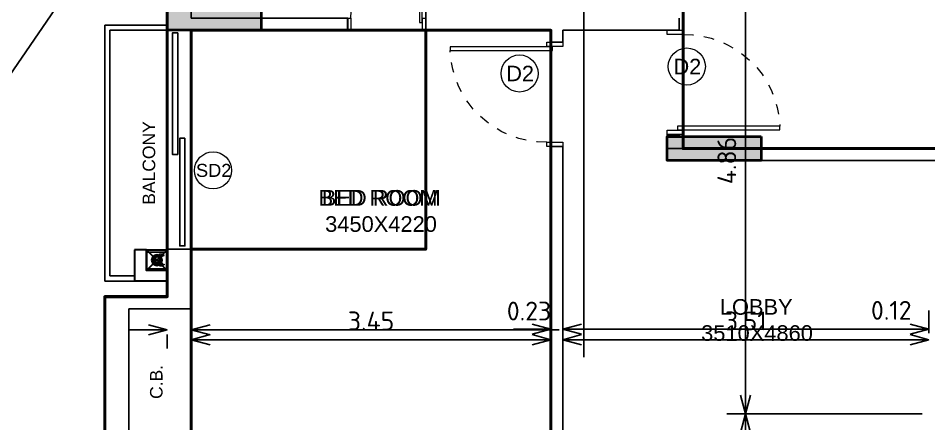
# Model space of a CAD drawing. Header units: inches. Extents: x 0 to 429, y 0 to 185.
# Drawn here: x 250 to 258.73, y 122.34 to 126.23 of the extents above; entities that cross this region are included whole.
import ezdxf
from ezdxf.enums import TextEntityAlignment as Align

# ---------------------------------------------------------------- set-up
doc = ezdxf.new("R2010")
doc.units = ezdxf.units.IN
doc.header["$MEASUREMENT"] = 0
doc.linetypes.add('Xr-4BHK-A-B-Typical-Sub$0$HIDDEN', pattern=[0.375, 0.25, -0.125])
doc.layers.get('DEFPOINTS').update_dxf_attribs({"lineweight": 18})
for name, color, linetype, lineweight in [('FLOOR01', 7, 'Continuous', 50), ('XR-4BHK-A-B-TYPICAL-SUB$0$CUTOUT', 6, 'Continuous', 30), ('XR-4BHK-A-B-TYPICAL-SUB$0$DOOR', 34, 'Continuous', 20), ('XR-4BHK-A-B-TYPICAL-SUB$0$PIPE', 30, 'Continuous', 30), ('XR-4BHK-A-B-TYPICAL-SUB$0$TOWER-COL', 1, 'Continuous', 40), ('XR-4BHK-A-B-TYPICAL-SUB$0$TOWER-COL-HATCH', 9, 'Continuous', 5), ('XR-4BHK-A-B-TYPICAL-SUB$0$WALL', 7, 'Continuous', 30)]:
    doc.layers.add(name, color=color, linetype=linetype, lineweight=lineweight)
doc.layers.add('XR-4BHK-A-B-TYPICAL-SUB$0$1PL-SHAFT-PIPE', color=7, linetype='Continuous')
doc.layers.add('XR-4BHK-A-B-TYPICAL-SUB$0$ELE', color=4, linetype='Continuous')
doc.layers.add('XR-4BHK-A-B-TYPICAL-SUB$0$WATER SUPPLAY', color=7, linetype='Continuous', lineweight=0, true_color=0x00f000)
doc.styles.add('Sanvi Common', font='isocpeur.ttf')
doc.styles.add('Xr-4BHK-A-B-Typical-Sub$0$$0$DIM', font='arial.ttf', dxfattribs={"height": 4})
doc.styles.add('Xr-4BHK-A-B-Typical-Sub$0$$1$Standard', font='arial.ttf')
doc.styles.add('Xr-4BHK-A-B-Typical-Sub$0$DIM', font='arial.ttf')
doc.dimstyles.new('Sanvi Common', dxfattribs={"dimtxt": 0.18, "dimasz": 0.18, "dimexe": 0.18, "dimexo": 0.0625, "dimgap": 0.09, "dimtad": 1, "dimzin": 0, "dimdsep": 46, "dimtxsty": 'Sanvi Common', "dimblk": 'OPEN30', "dimcen": 0.09, "dimclrd": 68, "dimclre": 68, "dimclrt": 40, "dimadec": 0, "dimazin": 0, "dimtfac": 1, "dimtofl": 0, "dimtmove": 0, "dimatfit": 3, "dimldrblk": 'OPEN30', "dimfxl": 1, "dimtolj": 1, "dimtzin": 0, "dimarcsym": 0})

# ---------------------------------------------------------------- blocks, each defined once
blk = doc.blocks.new('Xr-4BHK-A-B-Typical-Sub$0$core typ')
at = {"layer": 'XR-4BHK-A-B-TYPICAL-SUB$0$ELE'}
blk.add_line((-4124.145741598593, 12120.22340170234), (1665.869732529129, 20565.27153992782), dxfattribs=at)
blk = doc.blocks.new('Xr-4BHK-A-B-Typical-Sub$0$d-750')
at = {"layer": 'XR-4BHK-A-B-TYPICAL-SUB$0$DOOR'}
for p, q in [((5.729134500143118e-09, 718.7499761594656), (5.729134500143118e-09, 749.9999761594656)), ((5.729134500143118e-09, 749.9999761594656), (115.0000000057291, 749.9999761594656)), ((115.0000000057291, 749.9999761594656), (115.0000000057291, 718.7499761594656)), ((115.0000000057291, 718.7499761594656), (5.729134500143118e-09, 718.7499761594656)), ((5.729134500143118e-09, -2.384052721993157e-05), (5.729134500143118e-09, 31.24997615947278)), ((5.729134500143118e-09, 31.24997615947278), (115.0000000057291, 31.24997615947278)), ((115.0000000057291, 31.24997615947278), (115.0000000057291, -2.384052721993157e-05)), ((115.0000000057291, -2.384052721993157e-05), (5.729134500143118e-09, -2.384052721993157e-05))]:
    blk.add_line(p, q, dxfattribs=at)
blk.add_lwpolyline([(73.88675761399941, 34.24997615947278), (811.340492390703, 34.24997615947278), (811.340492390703, 59.24997615947278), (73.88675761399941, 59.24997615947278)], close=True, dxfattribs=at)
at = {"layer": 'XR-4BHK-A-B-TYPICAL-SUB$0$DOOR', "color": 8, "linetype": 'Xr-4BHK-A-B-Typical-Sub$0$HIDDEN', "extrusion": (0, 0, -1)}
blk.add_ellipse((125.0000000057291, 31.24997615947278), major_axis=(218.3991734659579, 652.0652236637238), ratio=0.9987404314647262, start_param=-0.3381296109642833, end_param=1.207250979015199, dxfattribs=at)
blk = doc.blocks.new('Xr-4BHK-A-B-Typical-Sub$0$RWP')
at = {"layer": 'XR-4BHK-A-B-TYPICAL-SUB$0$CUTOUT'}
for p, q in [((0, 199.9999999999782), (200, 0)), ((200, 199.9999999999782), (0, 0))]:
    blk.add_line(p, q, dxfattribs=at)
blk.add_lwpolyline([(0, 0), (200, 0), (200, 199.9999999999782), (0, 199.9999999999782)], close=True, dxfattribs=at)
at = {"layer": 'XR-4BHK-A-B-TYPICAL-SUB$0$ELE'}
for p, q in [((0, 199.9999999999782), (0, 0)), ((25, 199.9999999999782), (25, 0))]:
    blk.add_line(p, q, dxfattribs=at)
at = {"layer": 'XR-4BHK-A-B-TYPICAL-SUB$0$PIPE'}
blk.add_circle((99.99999999998545, 99.99999999998545), 50, dxfattribs=at)
at = {"layer": 'XR-4BHK-A-B-TYPICAL-SUB$0$WALL'}
for p, q in [((0, 314.9999999999927), (300.338027563339, 314.9999999999854)), ((0, 199.9999999999782), (0, 314.9999999999927)), ((300.338027563339, 0.03130739104381064), (300.338027563339, 314.9999999999854)), ((0, 199.9999999999782), (185.3380275633244, 199.9999999999782)), ((185.3380275633244, 0.03130739104381064), (185.3380275633244, 199.9999999999782))]:
    blk.add_line(p, q, dxfattribs=at)
blk = doc.blocks.new('Xr-4BHK-A-B-Typical-Sub$0$REV.CO.')
at = {"layer": 'XR-4BHK-A-B-TYPICAL-SUB$0$TOWER-COL-HATCH'}
for points in [[(459596.105343089, 16205.22670580415), (459596.105343089, 15975.22670580433), (458695.6610961314, 15975.22851060556), (458695.6610961307, 16205.22851060602)], [(454801.105343089, 14955.22689117667), (454801.105343089, 14725.22689117684), (453900.6062802611, 14725.22713470189), (453900.6062802604, 14955.22713470236)]]:
    blk.add_hatch(color=256, dxfattribs=at).paths.add_polyline_path(points)
at = {"layer": 'XR-4BHK-A-B-TYPICAL-SUB$0$TOWER-COL'}
for points in [[(458695.661096129, 16205.22713470212), (458695.661096129, 15975.22713470212), (459596.105343089, 15975.2267058052), (459596.105343089, 16205.2267058052)], [(453900.6062802607, 14955.22713470212), (453900.6062802607, 14725.22713470212), (454801.105343089, 14725.22689117771), (454801.105343089, 14955.22689117771)]]:
    blk.add_lwpolyline(points, close=True, dxfattribs=at)
blk = doc.blocks.new('Xr-4BHK-A-B-Typical-Sub$0$$0$DOOR NO')
at = {"lineweight": 0}
blk.add_circle((5.684341886080801e-14, 0), 10, dxfattribs=at)
at = {"style": 'Xr-4BHK-A-B-Typical-Sub$0$$0$DIM'}
blk.add_attdef('X1', text='', height=9, dxfattribs=at).set_placement((5.684341886080801e-14, 0), align=Align.MIDDLE_CENTER)
blk = doc.blocks.new('_Open30')
at = {"color": 0, "linetype": 'ByBlock', "lineweight": -2}
for p, q in [((-1, 0.26794919), (0, 0)), ((0, 0), (-1, -0.26794919)), ((0, 0), (-1, 0))]:
    blk.add_line(p, q, dxfattribs=at)
blk = doc.blocks.new('*D234')
at = {"color": 68, "lineweight": -2, "transparency": 16777216}
for p, q in [((256.927990330971, 127.2963120249912), (256.7969381985017, 127.2963120249912)), ((256.9769381985017, 127.1163120249912), (256.9769381985017, 122.6163140362108)), ((258.6717284738027, 122.4363140362108), (256.7969381985017, 122.4363140362108))]:
    blk.add_line(p, q, dxfattribs=at)
at = {"layer": 'DEFPOINTS', "color": 0, "transparency": 16777216}
for p in [(256.990490330971, 127.2963120249912), (256.9769381985017, 122.4363140362108), (258.7342284738027, 122.4363140362108)]:
    blk.add_point(p, dxfattribs=at)
at = {"color": 68, "lineweight": -2, "transparency": 16777216, "xscale": 0.18, "yscale": 0.18, "zscale": 0.18}
for p, rotation in [((256.9769381985017, 127.2963120249912), 90), ((256.9769381985017, 122.4363140362108), 270)]:
    blk.add_blockref('_Open30', p, dxfattribs=dict(at, rotation=rotation))
at = {"color": 40, "transparency": 16777216, "insert": (256.7969381985017, 124.8663130306009), "char_height": 0.18, "attachment_point": 5, "rotation": 90, "style": 'Sanvi Common'}
blk.add_mtext('\\A1;4.86', dxfattribs=at)
blk = doc.blocks.new('*D235')
at = {"color": 68, "lineweight": -2, "transparency": 16777216}
for p, q in [((258.6717284738027, 122.4363140362108), (256.7969381985017, 122.4363140362108)), ((256.9769381985017, 122.2563140362108), (256.9769381985017, 118.9663144248401)), ((256.9279903310001, 118.7863144248401), (256.7969381985017, 118.7863144248401))]:
    blk.add_line(p, q, dxfattribs=at)
at = {"layer": 'DEFPOINTS', "color": 0, "transparency": 16777216}
for p in [(258.7342284738027, 122.4363140362108), (256.9769381985017, 118.7863144248401), (256.9904903310001, 118.7863144248401)]:
    blk.add_point(p, dxfattribs=at)
at = {"color": 68, "lineweight": -2, "transparency": 16777216, "xscale": 0.18, "yscale": 0.18, "zscale": 0.18}
for p, rotation in [((256.9769381985017, 122.4363140362108), 90), ((256.9769381985017, 118.7863144248401), 270)]:
    blk.add_blockref('_Open30', p, dxfattribs=dict(at, rotation=rotation))
at = {"color": 40, "transparency": 16777216, "insert": (256.7969381985017, 120.6113142305253), "char_height": 0.18, "attachment_point": 5, "rotation": 90, "style": 'Sanvi Common'}
blk.add_mtext('\\A1;3.65', dxfattribs=at)
blk = doc.blocks.new('*D260')
at = {"color": 68, "lineweight": -2, "transparency": 16777216}
for p, q in [((251.6592318544337, 123.3005292085287), (251.6592318544337, 123.4226127995419)), ((251.249658927029, 123.2426127995419), (251.069658927029, 123.2426127995419)), ((251.429658927029, 123.1991248319387), (251.429658927029, 123.0626127995419)), ((251.8392318544337, 123.2426127995419), (255.1872318544316, 123.2426127995419))]:
    blk.add_line(p, q, dxfattribs=at)
at = {"layer": 'DEFPOINTS', "color": 0, "transparency": 16777216}
for p in [(251.429658927029, 123.2616248319387), (251.6592318544337, 123.2426127995419), (251.6592318544337, 123.2380292085287)]:
    blk.add_point(p, dxfattribs=at)
at = {"color": 68, "lineweight": -2, "transparency": 16777216, "xscale": 0.18, "yscale": 0.18, "zscale": 0.18}
blk.add_blockref('_Open30', (251.429658927029, 123.2426127995419), dxfattribs=at)
at = {"color": 68, "lineweight": -2, "transparency": 16777216, "xscale": 0.18, "yscale": 0.18, "zscale": 0.18, "rotation": 180}
blk.add_blockref('_Open30', (251.6592318544337, 123.2426127995419), dxfattribs=at)
at = {"color": 40, "transparency": 16777216, "insert": (254.8992318544317, 123.4226127995419), "char_height": 0.18, "attachment_point": 5, "style": 'Sanvi Common'}
blk.add_mtext('\\A1;0.23', dxfattribs=at)
blk = doc.blocks.new('*D261')
at = {"color": 68, "lineweight": -2, "transparency": 16777216}
for p, q in [((255.1092284738026, 123.3313139736852), (255.1092284738026, 122.967977014261)), ((251.6592318544337, 123.1755292085287), (251.6592318544337, 122.967977014261)), ((251.8392318544337, 123.147977014261), (254.9292284738026, 123.147977014261))]:
    blk.add_line(p, q, dxfattribs=at)
at = {"layer": 'DEFPOINTS', "color": 0, "transparency": 16777216}
for p in [(255.1092284738026, 123.3938139736852), (251.6592318544337, 123.2380292085287), (255.1092284738026, 123.147977014261)]:
    blk.add_point(p, dxfattribs=at)
at = {"color": 68, "lineweight": -2, "transparency": 16777216, "xscale": 0.18, "yscale": 0.18, "zscale": 0.18, "rotation": 180}
blk.add_blockref('_Open30', (251.6592318544337, 123.147977014261), dxfattribs=at)
at = {"color": 68, "lineweight": -2, "transparency": 16777216, "xscale": 0.18, "yscale": 0.18, "zscale": 0.18}
blk.add_blockref('_Open30', (255.1092284738026, 123.147977014261), dxfattribs=at)
at = {"color": 40, "transparency": 16777216, "insert": (253.3842301641182, 123.327977014261), "char_height": 0.18, "attachment_point": 5, "style": 'Sanvi Common'}
blk.add_mtext('\\A1;3.45', dxfattribs=at)
blk = doc.blocks.new('*D262')
at = {"color": 68, "lineweight": -2, "transparency": 16777216}
for p, q in [((255.1092284738026, 123.3313139736852), (255.1092284738026, 123.0692747792272)), ((255.2242285775484, 123.3313139736852), (255.2242285775484, 123.0692747792272)), ((254.9292284738026, 123.2492747792272), (254.7492284738026, 123.2492747792272)), ((255.4042285775485, 123.2492747792272), (258.6442285775499, 123.2492747792272))]:
    blk.add_line(p, q, dxfattribs=at)
at = {"layer": 'DEFPOINTS', "color": 0, "transparency": 16777216}
for p in [(255.1092284738026, 123.3938139736852), (255.2242285775484, 123.3938139736852), (255.2242285775484, 123.2492747792272)]:
    blk.add_point(p, dxfattribs=at)
at = {"color": 68, "lineweight": -2, "transparency": 16777216, "xscale": 0.18, "yscale": 0.18, "zscale": 0.18}
blk.add_blockref('_Open30', (255.1092284738026, 123.2492747792272), dxfattribs=at)
at = {"color": 68, "lineweight": -2, "transparency": 16777216, "xscale": 0.18, "yscale": 0.18, "zscale": 0.18, "rotation": 180}
blk.add_blockref('_Open30', (255.2242285775484, 123.2492747792272), dxfattribs=at)
at = {"color": 40, "transparency": 16777216, "insert": (258.3742285775499, 123.4292747792272), "char_height": 0.18, "attachment_point": 5, "style": 'Sanvi Common'}
blk.add_mtext('\\A1;0.12', dxfattribs=at)
blk = doc.blocks.new('*D263')
at = {"color": 68, "lineweight": -2, "transparency": 16777216}
for p, q in [((255.2242285775484, 123.3313139736852), (255.2242285775484, 122.967977014261)), ((258.7342284738026, 123.210477014261), (258.7342284738026, 123.327977014261)), ((255.4042285775485, 123.147977014261), (258.5542284738026, 123.147977014261))]:
    blk.add_line(p, q, dxfattribs=at)
at = {"layer": 'DEFPOINTS', "color": 0, "transparency": 16777216}
for p in [(255.2242285775484, 123.3938139736852), (258.7342284738026, 123.147977014261), (258.7342284738026, 123.147977014261)]:
    blk.add_point(p, dxfattribs=at)
at = {"color": 68, "lineweight": -2, "transparency": 16777216, "xscale": 0.18, "yscale": 0.18, "zscale": 0.18, "rotation": 180}
blk.add_blockref('_Open30', (255.2242285775484, 123.147977014261), dxfattribs=at)
at = {"color": 68, "lineweight": -2, "transparency": 16777216, "xscale": 0.18, "yscale": 0.18, "zscale": 0.18}
blk.add_blockref('_Open30', (258.7342284738026, 123.147977014261), dxfattribs=at)
at = {"color": 40, "transparency": 16777216, "insert": (256.9792285256755, 123.327977014261), "char_height": 0.18, "attachment_point": 5, "style": 'Sanvi Common'}
blk.add_mtext('\\A1;3.51', dxfattribs=at)
blk = doc.blocks.new('*D264')
at = {"color": 68, "lineweight": -2, "transparency": 16777216}
for p, q in [((258.7342284738026, 123.210477014261), (258.7342284738026, 123.4292747792272)), ((258.8492284737933, 123.210477014261), (258.8492284737933, 123.4292747792272)), ((258.5542284738026, 123.2492747792272), (258.3742284738026, 123.2492747792272)), ((259.0292284737933, 123.2492747792272), (262.2692284737948, 123.2492747792272))]:
    blk.add_line(p, q, dxfattribs=at)
at = {"layer": 'DEFPOINTS', "color": 0, "transparency": 16777216}
for p in [(258.8492284737933, 123.2492747792272), (258.7342284738026, 123.147977014261), (258.8492284737933, 123.147977014261)]:
    blk.add_point(p, dxfattribs=at)
at = {"color": 68, "lineweight": -2, "transparency": 16777216, "xscale": 0.18, "yscale": 0.18, "zscale": 0.18}
blk.add_blockref('_Open30', (258.7342284738026, 123.2492747792272), dxfattribs=at)
at = {"color": 68, "lineweight": -2, "transparency": 16777216, "xscale": 0.18, "yscale": 0.18, "zscale": 0.18, "rotation": 180}
blk.add_blockref('_Open30', (258.8492284737933, 123.2492747792272), dxfattribs=at)
at = {"color": 40, "transparency": 16777216, "insert": (261.9992284737947, 123.4292747792272), "char_height": 0.18, "attachment_point": 5, "style": 'Sanvi Common'}
blk.add_mtext('\\A1;0.12', dxfattribs=at)
blk = doc.blocks.new('Xr-4BHK-A-B-Typical-Sub$0$CI50')
at = {"layer": 'XR-4BHK-A-B-TYPICAL-SUB$0$WATER SUPPLAY', "ltscale": 100}
for p, q in [((-53.22542626422364, 2), (-53.22542626422364, 13.49232116833446)), ((-48.33333333313931, 34.99999999991269), (-48.33333333284827, 13.49232116833446)), ((-48.33333333284827, 2), (-48.33333333529299, -2)), ((-40.33333333319752, 34.99999999991269), (-40.33333333040355, 13.49232116833446)), ((-40.33333333284827, 2), (-40.33333333284827, -2)), ((-35.44124039344024, 2), (-35.44124039344024, 13.49232116833446)), ((35.44124039344024, 2), (35.44124039344024, 13.49232116833446)), ((40.33333333319752, 34.99999999481952), (40.33333333354676, 13.49232116324129)), ((40.33333333284827, 2), (40.33333333284827, -2)), ((48.33333333313931, 34.99999999481952), (48.33333333599148, 13.49232116324129)), ((48.33333333284827, 2), (48.33333333529299, -2)), ((53.22542626422364, 2), (53.22542626422364, 13.49232116833446)), ((-53.22542626730865, -13.49232117080828), (-53.22542626730865, -2)), ((-48.33333333529299, -13.49232117080828), (-48.33333333471091, -30.62995350570418)), ((-48.33333333529299, -14.76924574369332), (-48.33333333529299, -30.62995350323035)), ((-40.33333333284827, -30.62995350323035), (-48.33333333284827, -30.62995350323035)), ((-40.33333333284827, -13.49232117080828), (-40.33333333284827, -30.62995350323035)), ((-40.33333333284827, -14.76924574369332), (-40.33333333284827, -30.62995350570418)), ((-35.44124039652525, -13.49232117080828), (-35.44124039652525, -2)), ((35.44124039652525, -13.49232117080828), (35.44124039652525, -2)), ((40.33333333284827, -13.49232117080828), (40.33333333284827, -30.62995350323035)), ((40.33333333284827, -14.76924574369332), (40.33333333284827, -30.62995350570418)), ((40.33333333284827, -30.62995350323035), (48.33333333284827, -30.62995350323035)), ((48.33333333529299, -13.49232117080828), (48.33333333471091, -30.62995350570418)), ((48.33333333529299, -14.76924574369332), (48.33333333529299, -30.62995350323035)), ((53.22542626730865, -13.49232117080828), (53.22542626730865, -2))]:
    blk.add_line(p, q, dxfattribs=at)
at = {"layer": 'XR-4BHK-A-B-TYPICAL-SUB$0$WATER SUPPLAY', "ltscale": 100, "elevation": 1.671858e-10}
for points in [[(-57.92892428027699, 2), (-30.86954810534371, 2), (-30.86954810534371, 13.49232116833446), (-57.92892428027699, 13.49232116833446)], [(57.92892428027699, 2), (30.86954810534371, 2), (30.86954810534371, 13.49232116833446), (57.92892428027699, 13.49232116833446)], [(-57.92892428277992, -13.49232117080828), (-30.86954810784664, -13.49232117080828), (-30.86954810784664, -2), (-57.92892428277992, -2)], [(57.92892428277992, -13.49232117080828), (30.86954810784664, -13.49232117080828), (30.86954810784664, -2), (57.92892428277992, -2)]]:
    blk.add_lwpolyline(points, close=True, dxfattribs=at)
at = {"layer": 'XR-4BHK-A-B-TYPICAL-SUB$0$WATER SUPPLAY', "ltscale": 100}
for radius in [34.99999999990905, 24.99999999990905]:
    blk.add_circle((0, 34.99999999991269), radius, dxfattribs=at)
for centre, radius, start, end in [((0, 34.99999999991269), 48.33333333322298, 1.667526652835144e-09, 179.9999999983325), ((0, 34.99999999991269), 40.33333333322297, 359.9999999983325, 180.0000000016675), ((6.934540301561356, 47.49999999985448), 14.29467905174831, 119.0199020128229, 240.9800979871771), ((-6.934540301561356, 22.4999999999709), 14.29467905174831, 299.0199020128229, 60.98009798717712)]:
    blk.add_arc(centre, radius, start, end, dxfattribs=at)
blk = doc.blocks.new('Xr-4BHK-A-B-Typical-Sub$0$A$C2521575D')
at = {"layer": 'XR-4BHK-A-B-TYPICAL-SUB$0$1PL-SHAFT-PIPE', "xscale": -1, "rotation": 90}
blk.add_blockref('Xr-4BHK-A-B-Typical-Sub$0$CI50', (20068.05969135358, 25622.82963362044), dxfattribs=at)

msp = doc.modelspace()

# ---------------------------------------------------------------- linework, layer by layer
for p, q in [((255.4247680982864, 129.4149307249605), (255.4247680982864, 122.9815561635911)), ((251.4292420488839, 128.1202821911862), (251.4292419354371, 126.1152815564852)), ((251.6592420358849, 127.8902821911903), (251.6592419419378, 126.2302815564904)), ((253.9092422510495, 126.1153301892624), (253.9092422510495, 127.8903301892565)), ((251.6592419419378, 126.2302815564904), (253.1596652510399, 126.2302815564904)), ((253.1596652510399, 126.1152815564852), (253.1596652510399, 126.2302815564904)), ((256.3396652510621, 126.1153301892624), (256.3396652510621, 126.2303301892531)), ((250.8292452510561, 126.1652815564881), (250.8292452033258, 123.7102820672586)), ((251.4292419354371, 126.1652815564881), (250.8292452510561, 126.1652815564881)), ((250.8792452510444, 126.1152815564852), (250.8792452033433, 123.7602820672469)), ((251.4292419354371, 126.1152815564852), (250.8792452510444, 126.1152815564852)), ((251.4292285211324, 126.1152815564852), (251.4292419354371, 124.0153128638772)), ((251.4292419354371, 126.1152815564852), (253.1596652510399, 126.1152815564852)), ((251.6592419354476, 124.0153128638772), (251.6592197507327, 126.1152814040102)), ((253.9092422510495, 126.1153301892624), (255.1092418704413, 126.1153301892624)), ((255.1092418704413, 126.1153301892624), (255.1092418704413, 126.0003301892571)), ((255.224241870432, 126.1153301892624), (255.224241870432, 126.0003301892571)), ((255.224241870432, 126.1153301892624), (256.3396652510621, 126.1153301892624)), ((255.1092418704413, 126.0003301892571), (255.224241870432, 126.0003301892571)), ((256.2242285211161, 125.1154939758704), (256.3392285211068, 125.1154939758704)), ((256.2242285211161, 125.0954939758809), (256.2242285211161, 125.1154939758704)), ((256.3392285211068, 125.1154939758704), (256.3392285265201, 125.0954940069783)), ((255.1092418704413, 125.0003301892571), (255.224241870432, 125.0003301892571)), ((255.1092418704413, 125.0003301892571), (255.1092418704413, 122.0952820672533)), ((255.224241870432, 125.0003301892571), (255.2242419741871, 120.9627821379396)), ((256.224241870432, 124.9802801892507), (256.224241870432, 124.86528018926)), ((256.224241870432, 124.9802801892507), (259.4942418704215, 124.9802801892507)), ((256.224241870432, 124.86528018926), (259.6092418704413, 124.8652801892454)), ((251.4292419354371, 124.0153128638772), (251.4292419082832, 123.8252820672493)), ((251.6592419354476, 124.0153128638772), (251.4292419354371, 124.0153128638772)), ((251.6592419354476, 124.0153128638772), (251.6592418704296, 123.4452820672446)), ((251.1142731301135, 123.7102820672586), (250.8292452033258, 123.7102820672586)), ((251.1142731301135, 123.7602820672469), (250.8792452033433, 123.7602820672469)), ((251.4292418918687, 123.7102820669239), (251.4292418704483, 123.5602820672498)), ((250.8292452510561, 123.5602820672498), (251.4292418704483, 123.5602820672498)), ((250.8292452510561, 121.8653301892624), (250.8292452510561, 123.5602820672498)), ((251.0592452510666, 123.4452820672592), (251.6592450276132, 123.4452820672446)), ((251.0592452510375, 122.0952820672533), (251.0592452510666, 123.4452820672592)), ((251.6592418704296, 123.4452820672446), (251.6592418704296, 122.0952817233625))]:
    msp.add_line(p, q)
for points in [[(251.5292205901407, 126.0897584449409), (251.4792205901524, 126.0897584449409), (251.4792205901524, 124.9251053258045), (251.5292205901407, 124.9251053258045)], [(251.5984910329627, 125.0792014978066), (251.5484910329744, 125.0792014978066), (251.5484909852441, 124.0471188391962), (251.5984909852324, 124.0471188391962)]]:
    msp.add_lwpolyline(points, close=True)
at = {"layer": 'FLOOR01', "color": 26}
for p, q in [((258.394227113615, 124.9805892099023), (257.4775604469467, 124.9805892090569)), ((255.109233788701, 122.6785636281976), (255.1092337878556, 123.5952302948659))]:
    msp.add_line(p, q, dxfattribs=at)
at = {"layer": 'FLOOR01', "color": 230}
msp.add_lwpolyline([(263.4042325800456, 119.890514029225), (263.4042238473539, 124.9805143371691), (263.7842180251373, 124.9805149891386), (263.784231720294, 130.8405140292221), (259.3792319782424, 130.8405140292221), (259.3792319782715, 129.410512495108), (258.1792317203126, 129.4105124951225), (258.1792317202835, 128.8100088062843), (256.2242359122374, 128.8098746998353), (256.2242363071182, 128.1205624951604), (251.4292331071974, 128.1205140292209), (251.4292492608129, 123.5605143731141), (250.8292351009495, 123.5605143731141), (250.8292351009495, 121.8655143731217)], dxfattribs=at)
at = {"layer": 'FLOOR01', "color": 181}
msp.add_lwpolyline([(263.404236773209, 119.8906180967083), (263.4083947260569, 124.9806179276261), (263.7842417738048, 124.9806185724506), (263.7842317200611, 130.8406155572361), (259.3792311182533, 130.8406180803491), (259.3792323267025, 129.4106160784054), (258.1792320687437, 129.41061607842), (258.1792320687146, 128.8101123895817), (256.224235052161, 128.8101128574113), (256.2283946090083, 128.1206191759179), (251.4292322472083, 128.1206180803479), (251.4292320687437, 123.5606179564115), (250.8292354493806, 123.5606179564115), (250.8292354493515, 121.8656179564191)], dxfattribs=at)
at = {"layer": 'FLOOR01', "color": 150}
for points in [[(259.4942337882585, 128.5805892094855), (256.3775537723031, 128.5805892094855), (256.3775537723031, 124.9805892094796), (259.4942337882585, 124.9805892094796)], [(255.1092337882783, 122.0955911441038), (251.6592116685697, 122.0955911441038), (251.6592116685697, 126.1155904242392), (255.1092337882783, 126.1155904242392)]]:
    msp.add_lwpolyline(points, close=True, dxfattribs=at)
at = {"layer": 'FLOOR01', "color": 103}
msp.add_lwpolyline([(251.6592116685697, 124.0156756219717), (253.9092324493158, 124.0156756219717), (253.9092324493158, 126.1155904242392), (251.6592116685697, 126.1155904242392)], close=True, dxfattribs=at)

# ---------------------------------------------------------------- block references
at = {"xscale": 0.001, "yscale": 0.001, "zscale": 0.001}
for name, p in [('Xr-4BHK-A-B-Typical-Sub$0$A$C2521575D', (231.3003784470258, 98.29064342832096)), ('Xr-4BHK-A-B-Typical-Sub$0$core typ', (249.7638058200884, 107.3248441310858))]:
    msp.add_blockref(name, p, dxfattribs=at)
at = {"extrusion": (0, 0, -1), "xscale": 0.001, "yscale": 0.001, "zscale": -0.001}
msp.add_blockref('Xr-4BHK-A-B-Typical-Sub$0$REV.CO.', (-711.0253468648646, 110.1400550564864), dxfattribs=at)
at = {"extrusion": (0, 0, -1)}
for p, xscale, yscale, zscale, rotation in [((-253.9092422272135, 126.1153301892478), -0.001000064621199273, 0.001000064621199273, -0.001000064621199273, 270.0000000529405), ((-256.2242285211161, 125.1154940076663), -0.001333333333335759, 0.001333333333335759, -0.001333333333335759, 5.283973258940478e-08), ((-255.2242418713633, 126.0003301574757), -0.001333333333335759, 0.001333333333335759, -0.001333333333335759, 180.0000000528398)]:
    msp.add_blockref('Xr-4BHK-A-B-Typical-Sub$0$d-750', p, dxfattribs=dict(at, xscale=xscale, yscale=yscale, zscale=zscale, rotation=rotation))
ref = msp.add_blockref('Xr-4BHK-A-B-Typical-Sub$0$$0$DOOR NO', (254.8083679245375, 125.7005101720566), dxfattribs=dict(xscale=0.01778, yscale=0.01778, zscale=0.01778))
ref.add_attrib('X1', 'D2', dxfattribs={"height": 0.1481666666666666, "style": 'Xr-4BHK-A-B-Typical-Sub$0$$1$Standard'}).set_placement((254.8143309759091, 125.7005101720566), align=Align.MIDDLE_CENTER)
ref = msp.add_blockref('Xr-4BHK-A-B-Typical-Sub$0$$0$DOOR NO', (256.4129994341403, 125.7671192054109), dxfattribs=dict(xscale=0.01778, yscale=0.01778, zscale=0.01778))
ref.add_attrib('X1', 'D2', dxfattribs={"height": 0.1481666666666666, "style": 'Xr-4BHK-A-B-Typical-Sub$0$$1$Standard'}).set_placement((256.4189624855409, 125.7671192054109), align=Align.MIDDLE_CENTER)
ref = msp.add_blockref('Xr-4BHK-A-B-Typical-Sub$0$$0$DOOR NO', (251.8683661219604, 124.7712513599541), dxfattribs=dict(xscale=0.01778, yscale=0.01778, zscale=0.01778))
ref.add_attrib('X1', 'SD2', dxfattribs={"height": 0.125, "style": 'Xr-4BHK-A-B-Typical-Sub$0$$1$Standard'}).set_placement((251.874329173361, 124.7712513599541), align=Align.MIDDLE_CENTER)
at = {"xscale": -0.001, "yscale": 0.001, "zscale": 0.001, "rotation": 90}
msp.add_blockref('Xr-4BHK-A-B-Typical-Sub$0$RWP', (251.4292731301159, 124.0106200948208), dxfattribs=at)

# ---------------------------------------------------------------- texts
at = {"style": 'Xr-4BHK-A-B-Typical-Sub$0$DIM'}
for s, p in [('BALCONY', (251.313019199739, 124.4415475593556)), ('C.B.', (251.3835913337591, 122.5798545388821))]:
    msp.add_text(s, height=0.12, rotation=90.00000000000001, dxfattribs=at).set_placement(p)
for s, p in [('BED ROOM', (252.88053207295, 124.4325742860088)), ('3450X4220', (252.9435607223479, 124.181960370595)), ('LOBBY', (256.7296446115417, 123.3872993914843)), ('3510X4860', (256.5504836292877, 123.1366854760705))]:
    msp.add_text(s, height=0.15, dxfattribs=at).set_placement(p)
at = {"layer": 'FLOOR01', "color": 150, "style": 'Xr-4BHK-A-B-Typical-Sub$0$DIM'}
msp.add_text('BED ROOM', height=0.15, dxfattribs=at).set_placement((252.9112993314102, 124.4329370441033))

# ---------------------------------------------------------------- dimensions: what is measured, and where the dimension line sits
at = {"color": 2}
for base, p1, p2, picture, middle in [((256.9769381985017, 122.4363140362108), (256.9904903309709, 127.2963120249911), (258.7342284738026, 122.4363140362107), '*D234', (256.7969381985017, 124.8663130306009)), ((256.9769381985017, 118.7863144248401), (258.7342284738026, 122.4363140362107), (256.990490331, 118.78631442484), '*D235', (256.7969381985017, 120.6113142305253))]:
    dim = msp.add_linear_dim(base=base, p1=p1, p2=p2, angle=90, dimstyle='Sanvi Common', dxfattribs=at)
    dim.commit()
    dim.dimension.update_dxf_attribs({"geometry": picture, "text_midpoint": middle})
for base, p1, p2, picture, middle in [((251.6592318544337, 123.2426127995419), (251.429658927029, 123.2616248319387), (251.6592318544337, 123.2380292085287), '*D260', (254.8992318544317, 123.2426127995419)), ((255.2242285775484, 123.2492747792272), (255.1092284738026, 123.3938139736852), (255.2242285775484, 123.3938139736852), '*D262', (258.3742285775499, 123.2492747792272)), ((258.8492284737933, 123.2492747792272), (258.7342284738026, 123.147977014261), (258.8492284737933, 123.147977014261), '*D264', (261.9992284737947, 123.2492747792272))]:
    dim = msp.add_linear_dim(base=base, p1=p1, p2=p2, dimstyle='Sanvi Common', dxfattribs=at)
    dim.commit()
    dim.dimension.update_dxf_attribs({"geometry": picture, "text_midpoint": middle, "dimtype": 160})
for base, p1, p2, picture, middle in [((255.1092284738026, 123.147977014261), (251.6592318544337, 123.2380292085287), (255.1092284738026, 123.3938139736852), '*D261', (253.3842301641182, 123.327977014261)), ((258.7342284738026, 123.147977014261), (255.2242285775484, 123.3938139736852), (258.7342284738026, 123.147977014261), '*D263', (256.9792285256755, 123.327977014261))]:
    dim = msp.add_linear_dim(base=base, p1=p1, p2=p2, dimstyle='Sanvi Common', dxfattribs=at)
    dim.commit()
    dim.dimension.update_dxf_attribs({"geometry": picture, "text_midpoint": middle})

doc.saveas('drawing.dxf')
